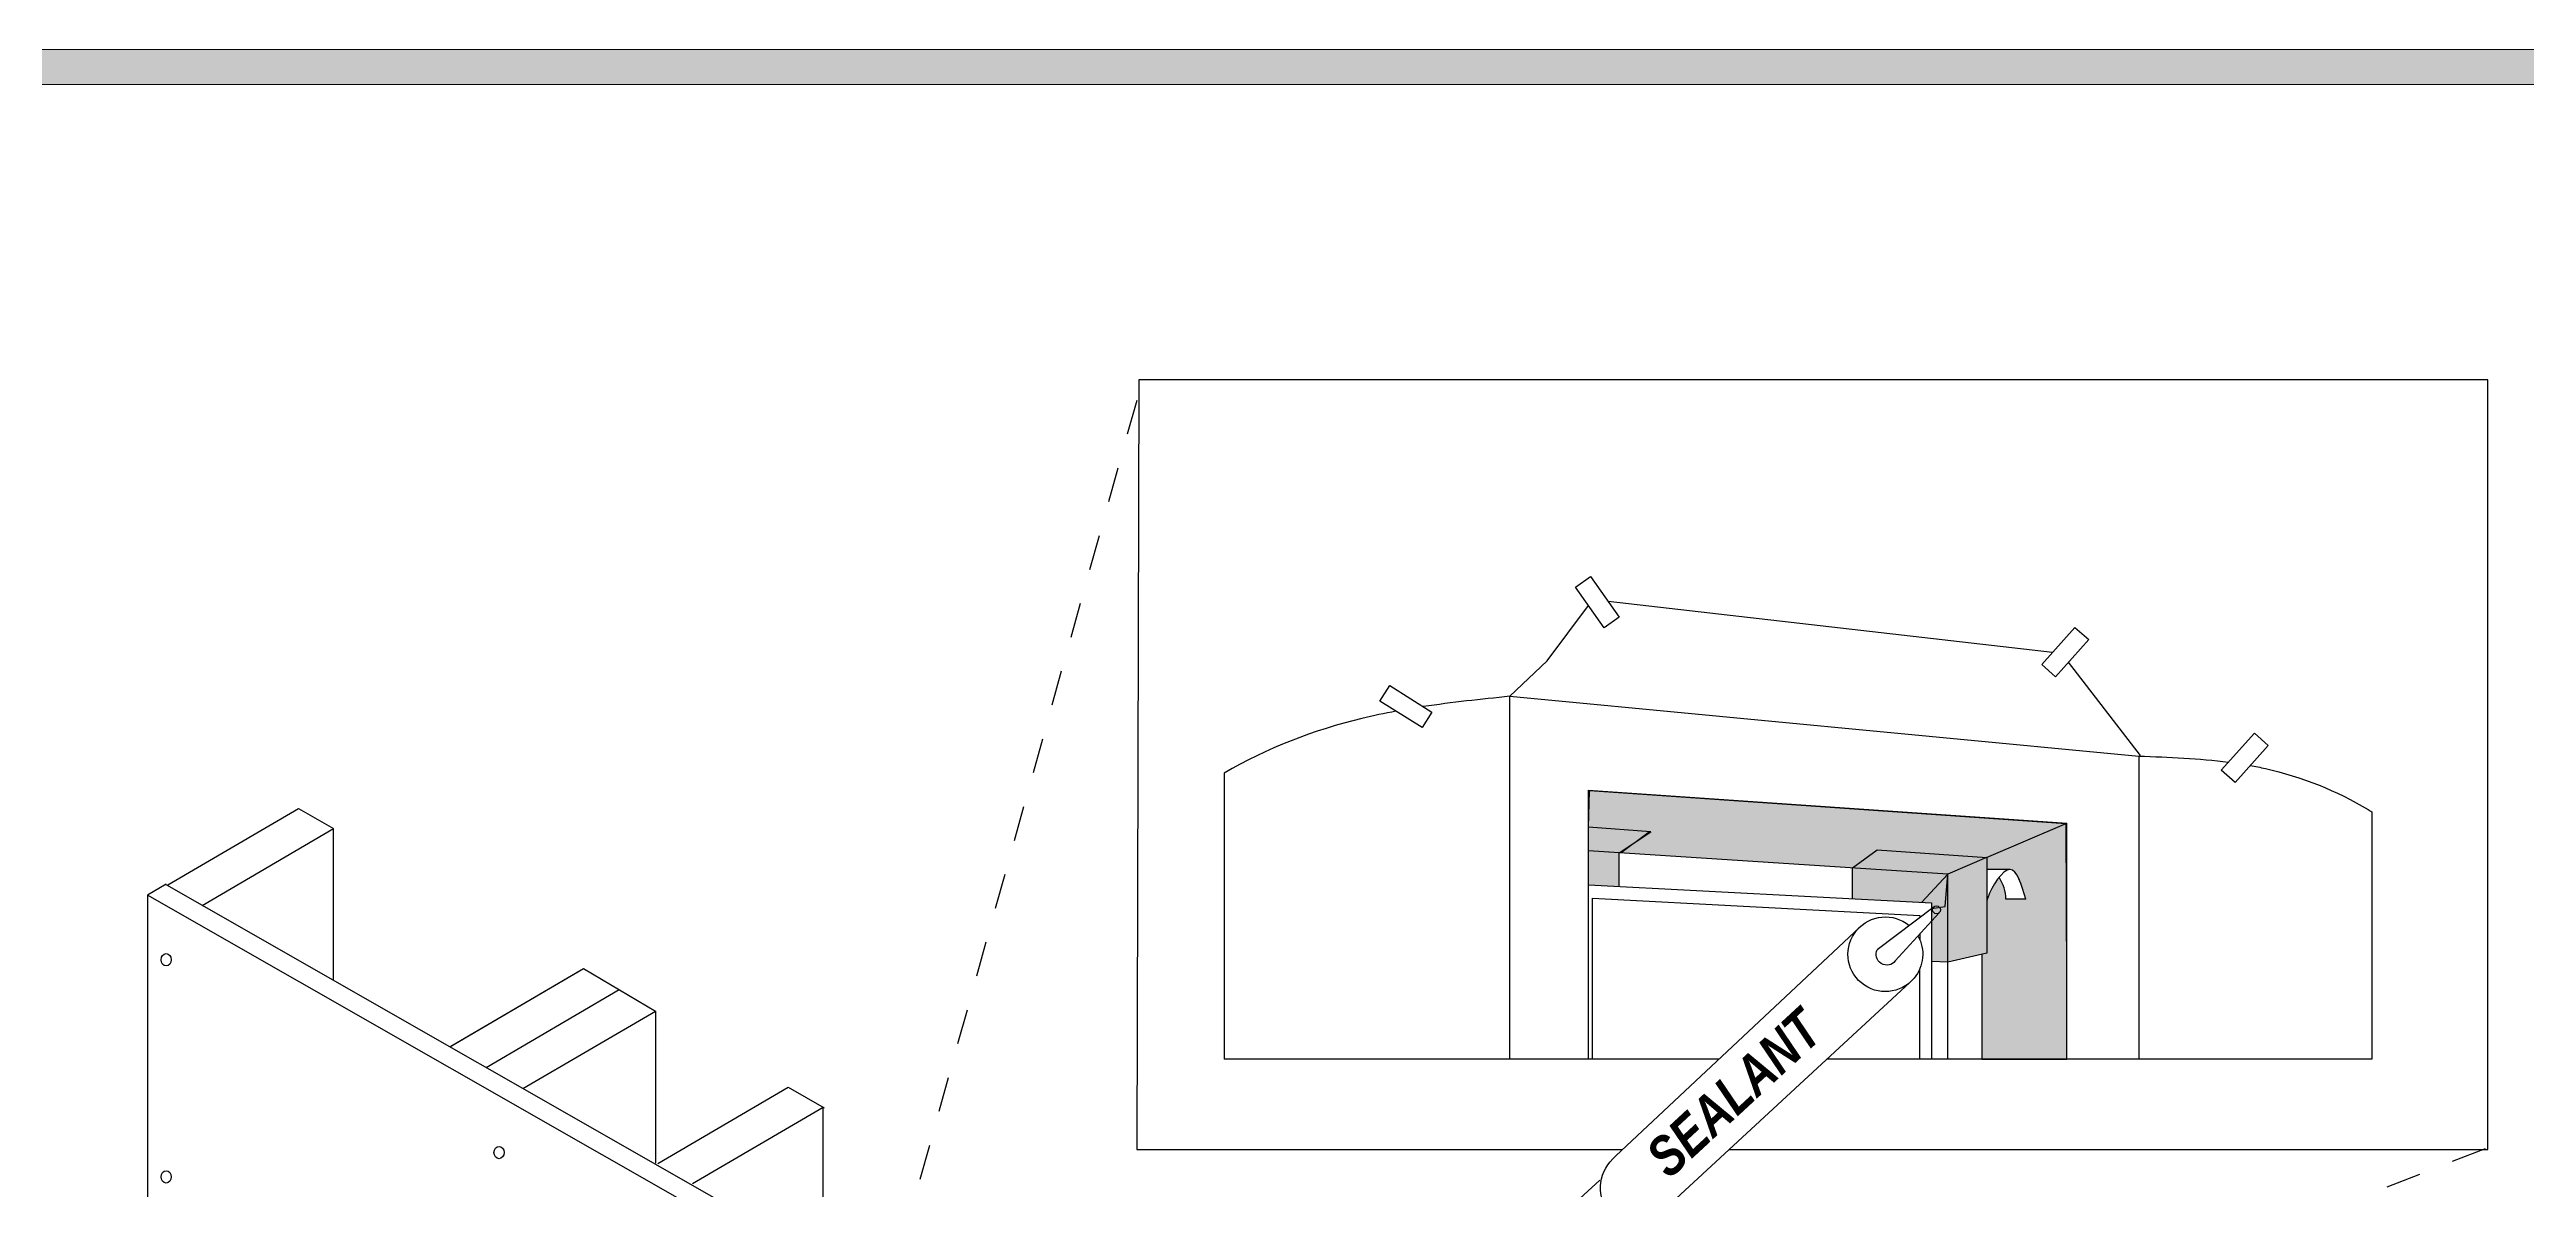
# Model space of a CAD drawing. Extents: x -1337 to 5791, y -3809 to 1769.
# Drawn here: x 1100 to 1734, y -1527 to -1236 of the extents above; entities that cross this region are included whole.
import ezdxf

# ---------------------------------------------------------------- set-up
doc = ezdxf.new("R2010")
doc.units = 0
doc.header["$MEASUREMENT"] = 0
doc.linetypes.add('AI-Linetype-45', pattern=[18, 9, -9])
doc.linetypes.add('AI-Linetype-46', pattern=[18, 9, -9])
for name, color, linetype, lineweight in [('.ATI-HATCH', 7, 'Continuous', 0), ('G-ANNO-TTLB', 7, 'Continuous', 0), ('TYVEK', 7, 'Continuous', 0), ('WALL SCRATCH', 7, 'Continuous', 0), ('X-REF - TRACED', 7, 'Continuous', 0)]:
    doc.layers.add(name, color=color, linetype=linetype, lineweight=lineweight)

msp = doc.modelspace()

# ---------------------------------------------------------------- hatches: boundary and pattern name
at = {"layer": '.ATI-HATCH', "true_color": 0x808285, "transparency": 33554615}
msp.add_hatch(color=252, dxfattribs=at).paths.add_polyline_path([(1493.7, -1425.4), (1615.67, -1433.79), (1595.36, -1442.46), (1567.39, -1440.49), (1561.01, -1445.11), (1501.87, -1441.26), (1509.06, -1435.83), (1493.49, -1434.68)])
at = {"layer": '.ATI-HATCH', "true_color": 0x808080, "transparency": 33554687}
h = msp.add_hatch(color=8, dxfattribs=at)
edge = h.paths.add_edge_path()
edge.add_spline(control_points=[(1501.33, -1441.26), (1501.33, -1441.26), (1509.46, -1435.86), (1509.46, -1435.86), (1509.46, -1435.86), (1493.49, -1434.68), (1493.49, -1434.68), (1493.49, -1434.68), (1493.49, -1440.76), (1493.49, -1440.76), (1493.49, -1440.76), (1501.33, -1441.26), (1501.33, -1441.26)], knot_values=[0, 0, 0, 0, 1, 1, 1, 2, 2, 2, 3, 3, 3, 4, 4, 4, 4], degree=3, periodic=0)
edge = h.paths.add_edge_path()
edge.add_spline(control_points=[(1585.47, -1446.69), (1585.47, -1446.69), (1595.36, -1442.46), (1595.36, -1442.46), (1595.36, -1442.46), (1567.39, -1440.49), (1567.39, -1440.49), (1567.39, -1440.49), (1561.01, -1445.11), (1561.01, -1445.11), (1561.01, -1445.11), (1585.47, -1446.69), (1585.47, -1446.69)], knot_values=[0, 0, 0, 0, 1, 1, 1, 2, 2, 2, 3, 3, 3, 4, 4, 4, 4], degree=3, periodic=0)
edge.add_line((1585.47, -1446.69), (1585.47, -1446.69))
edge = h.paths.add_edge_path()
edge.add_spline(control_points=[(1585.47, -1446.69), (1585.47, -1446.69), (1561.01, -1445.11), (1561.01, -1445.11), (1561.01, -1445.11), (1561.01, -1453.03), (1561.01, -1453.03), (1561.01, -1453.03), (1578.69, -1453.96), (1578.69, -1453.96), (1578.69, -1453.96), (1585.47, -1446.69), (1585.47, -1446.69)], knot_values=[0, 0, 0, 0, 1, 1, 1, 2, 2, 2, 3, 3, 3, 4, 4, 4, 4], degree=3, periodic=0)
edge.add_line((1585.47, -1446.69), (1585.47, -1446.69))
edge = h.paths.add_edge_path()
edge.add_spline(control_points=[(1584.74, -1455.03), (1584.74, -1455.03), (1585.47, -1446.69), (1585.47, -1446.69), (1585.47, -1446.69), (1578.69, -1453.96), (1578.69, -1453.96), (1578.69, -1453.96), (1581.27, -1454.09), (1581.27, -1454.09), (1581.27, -1454.09), (1581.27, -1455.47), (1581.27, -1455.47), (1581.27, -1455.47), (1584.74, -1455.03), (1584.74, -1455.03)], knot_values=[0, 0, 0, 0, 1, 1, 1, 2, 2, 2, 3, 3, 3, 4, 4, 4, 5, 5, 5, 5], degree=3, periodic=0)
edge.add_line((1584.74, -1455.03), (1584.74, -1455.03))
edge = h.paths.add_edge_path()
edge.add_spline(control_points=[(1585.47, -1446.69), (1585.47, -1446.69), (1584.74, -1455.03), (1584.74, -1455.03), (1584.74, -1455.03), (1581.27, -1455.47), (1581.27, -1455.47), (1581.27, -1455.47), (1581.27, -1469.08), (1581.27, -1469.08), (1581.27, -1469.08), (1585.43, -1469.24), (1585.43, -1469.24), (1585.43, -1469.24), (1585.47, -1469.23), (1585.47, -1469.23), (1585.47, -1469.23), (1585.47, -1446.69), (1585.47, -1446.69)], knot_values=[0, 0, 0, 0, 1, 1, 1, 2, 2, 2, 3, 3, 3, 4, 4, 4, 5, 5, 5, 6, 6, 6, 6], degree=3, periodic=0)
edge.add_line((1585.47, -1446.69), (1585.47, -1446.69))
edge = h.paths.add_edge_path()
edge.add_spline(control_points=[(1595.42, -1442.47), (1595.42, -1442.47), (1595.36, -1442.46), (1595.36, -1442.46), (1595.36, -1442.46), (1585.47, -1446.69), (1585.47, -1446.69), (1585.47, -1446.69), (1585.47, -1469.23), (1585.47, -1469.23), (1585.47, -1469.23), (1595.42, -1466.94), (1595.42, -1466.94), (1595.42, -1466.94), (1595.42, -1442.47), (1595.42, -1442.47)], knot_values=[0, 0, 0, 0, 1, 1, 1, 2, 2, 2, 3, 3, 3, 4, 4, 4, 5, 5, 5, 5], degree=3, periodic=0)
edge.add_line((1595.42, -1442.47), (1595.42, -1442.47))
at = {"layer": '.ATI-HATCH', "true_color": 0x808285, "transparency": 33554531}
h = msp.add_hatch(color=252, dxfattribs=at)
edge = h.paths.add_edge_path()
edge.add_spline(control_points=[(1615.67, -1433.79), (1615.67, -1433.79), (1615.92, -1494.05), (1615.92, -1494.05), (1615.92, -1494.05), (1594.15, -1494.05), (1594.15, -1494.05), (1594.15, -1494.05), (1594.15, -1467.23), (1594.15, -1467.23), (1594.15, -1467.23), (1595.42, -1466.94), (1595.42, -1466.94), (1595.42, -1466.94), (1595.42, -1453.26), (1595.42, -1453.26), (1596.17, -1451.45), (1597.54, -1448.79), (1598.55, -1447.52), (1599.66, -1449.18), (1600.28, -1451.13), (1600.32, -1453.13), (1600.32, -1453.13), (1605.41, -1453.13), (1605.41, -1453.13), (1604.3, -1449.37), (1603.19, -1445.61), (1601.4, -1445.52), (1601.4, -1445.52), (1595.42, -1445.52), (1595.42, -1445.52), (1595.42, -1445.52), (1595.42, -1442.45), (1595.42, -1442.45), (1595.42, -1442.45), (1615.67, -1433.79), (1615.67, -1433.79)], knot_values=[0, 0, 0, 0, 1, 1, 1, 2, 2, 2, 3, 3, 3, 4, 4, 4, 5, 5, 5, 6, 6, 6, 7, 7, 7, 8, 8, 8, 9, 9, 9, 10, 10, 10, 11, 11, 11, 12, 12, 12, 12], degree=3, periodic=0)
at = {"layer": '.ATI-HATCH', "true_color": 0x808080, "transparency": 33554483}
msp.add_hatch(color=8, dxfattribs=at).paths.add_polyline_path([(1501.33, -1441.26), (1493.49, -1440.76), (1493.49, -1449.48), (1501.33, -1449.89)])
at = {"layer": 'G-ANNO-TTLB', "true_color": 0xff00ff, "transparency": 33554687}
h = msp.add_hatch(color=6, dxfattribs=at)
edge = h.paths.add_edge_path()
edge.add_spline(control_points=[(1773.02, -3692.6), (1773.02, -3692.6), (-1156.5, -3692.6), (-1156.5, -3692.6), (-1156.5, -3692.6), (-1156.5, -1235.6), (-1156.5, -1235.6), (-1156.5, -1235.6), (1773.02, -1235.6), (1773.02, -1235.6), (1773.02, -1235.6), (1773.02, -3692.6), (1773.02, -3692.6)], knot_values=[0, 0, 0, 0, 1, 1, 1, 2, 2, 2, 3, 3, 3, 4, 4, 4, 4], degree=3, periodic=0)
edge = h.paths.add_edge_path()
edge.add_spline(control_points=[(-1147.5, -1244.6), (-1147.5, -1244.6), (-1147.5, -3683.6), (-1147.5, -3683.6), (-1147.5, -3683.6), (1764.02, -3683.6), (1764.02, -3683.6), (1764.02, -3683.6), (1764.02, -1244.6), (1764.02, -1244.6), (1764.02, -1244.6), (-1147.5, -1244.6), (-1147.5, -1244.6)], knot_values=[0, 0, 0, 0, 1, 1, 1, 2, 2, 2, 3, 3, 3, 4, 4, 4, 4], degree=3, periodic=0)
edge.add_line((-1147.5, -1244.6), (-1147.5, -1244.6))

# ---------------------------------------------------------------- linework, layer by layer
at = {"layer": '.ATI-HATCH'}
for points in [[(1493.7, -1425.4), (1615.67, -1433.79), (1595.36, -1442.46), (1567.39, -1440.49), (1561.01, -1445.11), (1501.87, -1441.26), (1509.06, -1435.83), (1493.49, -1434.68)], [(1501.33, -1441.26), (1493.49, -1440.76), (1493.49, -1449.48), (1501.33, -1449.89)]]:
    msp.add_lwpolyline(points, close=True, dxfattribs=at)
for points, knots in [([(1501.33, -1441.26), (1501.33, -1441.26), (1509.46, -1435.86), (1509.46, -1435.86), (1509.46, -1435.86), (1493.49, -1434.68), (1493.49, -1434.68), (1493.49, -1434.68), (1493.49, -1440.76), (1493.49, -1440.76), (1493.49, -1440.76), (1501.33, -1441.26), (1501.33, -1441.26)], [0, 0, 0, 0, 1, 1, 1, 2, 2, 2, 3, 3, 3, 4, 4, 4, 4]), ([(1615.67, -1433.79), (1615.67, -1433.79), (1615.92, -1494.05), (1615.92, -1494.05), (1615.92, -1494.05), (1594.15, -1494.05), (1594.15, -1494.05), (1594.15, -1494.05), (1594.15, -1467.23), (1594.15, -1467.23), (1594.15, -1467.23), (1595.42, -1466.94), (1595.42, -1466.94), (1595.42, -1466.94), (1595.42, -1453.26), (1595.42, -1453.26), (1596.17, -1451.45), (1597.54, -1448.79), (1598.55, -1447.52), (1599.66, -1449.18), (1600.28, -1451.13), (1600.32, -1453.13), (1600.32, -1453.13), (1605.41, -1453.13), (1605.41, -1453.13), (1604.3, -1449.37), (1603.19, -1445.61), (1601.4, -1445.52), (1601.4, -1445.52), (1595.42, -1445.52), (1595.42, -1445.52), (1595.42, -1445.52), (1595.42, -1442.45), (1595.42, -1442.45), (1595.42, -1442.45), (1615.67, -1433.79), (1615.67, -1433.79)], [0, 0, 0, 0, 1, 1, 1, 2, 2, 2, 3, 3, 3, 4, 4, 4, 5, 5, 5, 6, 6, 6, 7, 7, 7, 8, 8, 8, 9, 9, 9, 10, 10, 10, 11, 11, 11, 12, 12, 12, 12]), ([(1585.47, -1446.69), (1585.47, -1446.69), (1595.36, -1442.46), (1595.36, -1442.46), (1595.36, -1442.46), (1567.39, -1440.49), (1567.39, -1440.49), (1567.39, -1440.49), (1561.01, -1445.11), (1561.01, -1445.11), (1561.01, -1445.11), (1585.47, -1446.69), (1585.47, -1446.69)], [0, 0, 0, 0, 1, 1, 1, 2, 2, 2, 3, 3, 3, 4, 4, 4, 4]), ([(1585.47, -1446.69), (1585.47, -1446.69), (1561.01, -1445.11), (1561.01, -1445.11), (1561.01, -1445.11), (1561.01, -1453.03), (1561.01, -1453.03), (1561.01, -1453.03), (1578.69, -1453.96), (1578.69, -1453.96), (1578.69, -1453.96), (1585.47, -1446.69), (1585.47, -1446.69)], [0, 0, 0, 0, 1, 1, 1, 2, 2, 2, 3, 3, 3, 4, 4, 4, 4]), ([(1595.42, -1442.47), (1595.42, -1442.47), (1595.36, -1442.46), (1595.36, -1442.46), (1595.36, -1442.46), (1585.47, -1446.69), (1585.47, -1446.69), (1585.47, -1446.69), (1585.47, -1469.23), (1585.47, -1469.23), (1585.47, -1469.23), (1595.42, -1466.94), (1595.42, -1466.94), (1595.42, -1466.94), (1595.42, -1442.47), (1595.42, -1442.47)], [0, 0, 0, 0, 1, 1, 1, 2, 2, 2, 3, 3, 3, 4, 4, 4, 5, 5, 5, 5]), ([(1584.74, -1455.03), (1584.74, -1455.03), (1585.47, -1446.69), (1585.47, -1446.69), (1585.47, -1446.69), (1578.69, -1453.96), (1578.69, -1453.96), (1578.69, -1453.96), (1581.27, -1454.09), (1581.27, -1454.09), (1581.27, -1454.09), (1581.27, -1455.47), (1581.27, -1455.47), (1581.27, -1455.47), (1584.74, -1455.03), (1584.74, -1455.03)], [0, 0, 0, 0, 1, 1, 1, 2, 2, 2, 3, 3, 3, 4, 4, 4, 5, 5, 5, 5]), ([(1585.47, -1446.69), (1585.47, -1446.69), (1584.74, -1455.03), (1584.74, -1455.03), (1584.74, -1455.03), (1581.27, -1455.47), (1581.27, -1455.47), (1581.27, -1455.47), (1581.27, -1469.08), (1581.27, -1469.08), (1581.27, -1469.08), (1585.43, -1469.24), (1585.43, -1469.24), (1585.43, -1469.24), (1585.47, -1469.23), (1585.47, -1469.23), (1585.47, -1469.23), (1585.47, -1446.69), (1585.47, -1446.69)], [0, 0, 0, 0, 1, 1, 1, 2, 2, 2, 3, 3, 3, 4, 4, 4, 5, 5, 5, 6, 6, 6, 6])]:
    msp.add_open_spline(points, degree=3, knots=knots, dxfattribs=at)
at = {"layer": 'G-ANNO-TTLB'}
for points in [[(1773.02, -3692.6), (1773.02, -3692.6), (-1156.5, -3692.6), (-1156.5, -3692.6), (-1156.5, -3692.6), (-1156.5, -1235.6), (-1156.5, -1235.6), (-1156.5, -1235.6), (1773.02, -1235.6), (1773.02, -1235.6), (1773.02, -1235.6), (1773.02, -3692.6), (1773.02, -3692.6)], [(-1147.5, -1244.6), (-1147.5, -1244.6), (-1147.5, -3683.6), (-1147.5, -3683.6), (-1147.5, -3683.6), (1764.02, -3683.6), (1764.02, -3683.6), (1764.02, -3683.6), (1764.02, -1244.6), (1764.02, -1244.6), (1764.02, -1244.6), (-1147.5, -1244.6), (-1147.5, -1244.6)]]:
    msp.add_open_spline(points, degree=3, knots=[0, 0, 0, 0, 1, 1, 1, 2, 2, 2, 3, 3, 3, 4, 4, 4, 4], dxfattribs=at)
at = {"layer": 'TYVEK', "color": 18, "linetype": 'AI-Linetype-46', "lineweight": 25, "true_color": 0x000000}
msp.add_line((1377.86, -1325.42), (1286.49, -1653.86), dxfattribs=at)
at = {"layer": 'TYVEK', "color": 1, "lineweight": 25, "true_color": 0xff0000}
for p, q in [((1612.23, -1389.97), (1498.48, -1376.87)), ((1634.78, -1416.31), (1616.36, -1392.42)), ((1400.23, -1420.84), (1400.23, -1494.05)), ((1693.94, -1430.77), (1693.94, -1494.05)), ((1526.89, -1494.05), (1400.23, -1494.05)), ((1693.94, -1494.05), (1554.52, -1494.05))]:
    msp.add_line(p, q, dxfattribs=at)
at = {"layer": 'TYVEK', "color": 2, "lineweight": 25, "true_color": 0xffff00}
msp.add_line((1595.36, -1442.46), (1615.92, -1433.68), dxfattribs=at)
at = {"layer": 'TYVEK', "color": 4, "lineweight": 25, "true_color": 0x00ffff}
for p, q in [((1561.01, -1445.11), (1567.39, -1440.49)), ((1561.01, -1453.03), (1561.01, -1445.11)), ((1567.39, -1440.49), (1595.42, -1442.47)), ((1595.36, -1442.46), (1585.47, -1446.69)), ((1595.42, -1442.47), (1595.42, -1466.94)), ((1585.47, -1446.69), (1578.69, -1453.96)), ((1584.74, -1455.03), (1585.47, -1446.69)), ((1601.4, -1445.52), (1595.42, -1445.52)), ((1581.27, -1455.47), (1584.74, -1455.03)), ((1605.41, -1453.13), (1600.32, -1453.13)), ((1585.43, -1469.24), (1581.27, -1469.08)), ((1595.42, -1466.94), (1585.43, -1469.24)), ((1594.15, -1467.24), (1594.15, -1494.05))]:
    msp.add_line(p, q, dxfattribs=at)
at = {"layer": 'TYVEK', "color": 3, "lineweight": 25, "true_color": 0x00ff00}
for p, q in [((1578.23, -1462.06), (1578.23, -1463.42)), ((1578.22, -1471.03), (1578.21, -1494.05))]:
    msp.add_line(p, q, dxfattribs=at)
at = {"layer": 'TYVEK', "color": 18, "linetype": 'AI-Linetype-45', "lineweight": 25, "true_color": 0x000000}
msp.add_line((1722.92, -1517), (1311.09, -1678.44), dxfattribs=at)
at = {"layer": 'TYVEK', "color": 18, "lineweight": 25, "true_color": 0x000000}
msp.add_lwpolyline([(1529.46, -1517.23), (1723.59, -1517.23), (1723.59, -1320.19), (1378.37, -1320.19), (1377.86, -1517.23), (1502.2, -1517.23)], dxfattribs=at)
at = {"layer": 'TYVEK', "color": 2, "lineweight": 25, "true_color": 0xffff00}
for points in [[(1493.98, -1370.52), (1501.33, -1380.91), (1497.48, -1383.63), (1490.13, -1373.24)], [(1621.49, -1386.67), (1613.01, -1396.17), (1609.5, -1393.03), (1617.97, -1383.53)], [(1442.63, -1398.43), (1453.4, -1405.21), (1450.88, -1409.2), (1440.12, -1402.41)], [(1667.41, -1413.77), (1658.93, -1423.27), (1655.41, -1420.13), (1663.89, -1410.63)]]:
    msp.add_lwpolyline(points, close=True, dxfattribs=at)
at = {"layer": 'TYVEK', "color": 1, "lineweight": 25, "true_color": 0xff0000}
for points in [[(1473.37, -1401.18), (1482.9, -1392.08), (1493.47, -1377.96)], [(1473.33, -1494.05), (1473.33, -1401.18), (1634.31, -1416.49), (1634.31, -1494.05)]]:
    msp.add_lwpolyline(points, dxfattribs=at)
at = {"layer": 'TYVEK', "color": 2, "lineweight": 25, "true_color": 0xffff00}
for points in [[(1493.49, -1494.05), (1493.49, -1425.19), (1615.92, -1433.68)], [(1594.15, -1494.05), (1615.92, -1494.05), (1615.92, -1433.68)]]:
    msp.add_lwpolyline(points, dxfattribs=at)
at = {"layer": 'TYVEK', "color": 4, "lineweight": 25, "true_color": 0x00ffff}
for points in [[(1501.33, -1449.89), (1501.33, -1441.26), (1509.46, -1435.86), (1493.49, -1434.68)], [(1585.47, -1494.05), (1585.47, -1446.69), (1493.49, -1440.76)]]:
    msp.add_lwpolyline(points, dxfattribs=at)
at = {"layer": 'TYVEK', "color": 3, "lineweight": 25, "true_color": 0x00ff00}
for points in [[(1493.49, -1449.48), (1581.27, -1454.09), (1581.27, -1494.05)], [(1494.48, -1494.06), (1494.48, -1452.85), (1578.23, -1457.26), (1578.23, -1457.85)]]:
    msp.add_lwpolyline(points, dxfattribs=at)
at = {"layer": 'TYVEK', "color": 1, "lineweight": 25, "true_color": 0xff0000}
for points in [[(1444.21, -1405), (1441.3, -1405.54), (1438.4, -1406.14), (1435.51, -1406.84), (1423.19, -1409.83), (1411.16, -1414.47), (1400.23, -1420.84), (1400.23, -1420.84), (1400.23, -1420.84), (1400.23, -1420.84)], [(1662.84, -1418.89), (1664.13, -1419.12), (1665.41, -1419.38), (1666.69, -1419.67), (1675.92, -1421.74), (1684.92, -1425.31), (1693.01, -1430.2), (1693.32, -1430.39), (1693.63, -1430.58), (1693.94, -1430.77)]]:
    msp.add_open_spline(points, degree=3, knots=[0, 0, 0, 0, 1, 1, 1, 2, 2, 2, 3, 3, 3, 3], dxfattribs=at)
for points in [[(1473.37, -1401.18), (1465.96, -1401.95), (1458.56, -1402.73), (1451.21, -1403.83)], [(1634.31, -1416.49), (1642, -1416.77), (1649.69, -1417.06), (1657.28, -1418.03)]]:
    msp.add_open_spline(points, degree=3, dxfattribs=at)
at = {"layer": 'TYVEK', "color": 4, "lineweight": 25, "true_color": 0x00ffff}
msp.add_open_spline([(1605.41, -1453.13), (1604.29, -1449.34), (1603.17, -1445.55), (1601.36, -1445.52), (1599.42, -1445.49), (1596.69, -1449.78), (1595.67, -1452.79), (1595.58, -1453.05), (1595.5, -1453.31), (1595.42, -1453.57)], degree=3, knots=[0, 0, 0, 0, 1, 1, 1, 2, 2, 2, 3, 3, 3, 3], dxfattribs=at)
msp.add_open_spline([(1600.32, -1453.13), (1600.28, -1451.13), (1599.66, -1449.18), (1598.55, -1447.52)], degree=3, dxfattribs=at)
at = {"layer": 'WALL SCRATCH', "color": 33, "lineweight": 25, "true_color": 0xcc9966}
for p, q in [((1129.92, -1449.42), (1163.33, -1429.86)), ((1129.92, -1449.42), (1163.33, -1429.86)), ((1163.33, -1429.86), (1172.3, -1435.04)), ((1138.66, -1454.73), (1172.3, -1435.04)), ((1172.28, -1473.9), (1172.28, -1435.16)), ((1202.07, -1490.91), (1236.26, -1470.9)), ((1202.32, -1490.77), (1235.73, -1471.2)), ((1211.36, -1496.22), (1245.41, -1476.28)), ((1236.26, -1470.9), (1254.71, -1481.75)), ((1220.8, -1501.61), (1254.71, -1481.75)), ((1254.71, -1481.76), (1254.71, -1520.68)), ((1255.27, -1520.79), (1288.68, -1501.22)), ((1288.68, -1501.22), (1297.89, -1506.5)), ((1264.22, -1525.92), (1297.63, -1506.36)), ((1297.65, -1545.09), (1297.63, -1506.36))]:
    msp.add_line(p, q, dxfattribs=at)
at = {"layer": 'WALL SCRATCH', "color": 2, "lineweight": 25, "true_color": 0xffff00}
for p, q in [((1129.52, -1449.31), (1124.72, -1452.1)), ((1129.67, -1449.57), (1129.41, -1449.42)), ((1398.46, -1603.05), (1129.67, -1449.57)), ((1124.72, -1452.1), (1124.72, -1573.09)), ((1393.51, -1605.58), (1124.72, -1452.1))]:
    msp.add_line(p, q, dxfattribs=at)
at = {"layer": 'WALL SCRATCH', "color": 252, "lineweight": 25, "true_color": 0x848484}
for centre in [(1129.48, -1468.62), (1214.67, -1517.98), (1129.48, -1524.21)]:
    msp.add_ellipse(centre, major_axis=(0, 1.59), ratio=0.812499, dxfattribs=at)
at = {"layer": 'X-REF - TRACED', "color": 1, "lineweight": 25, "true_color": 0xff0000}
for p, q in [((1581.9, -1455.06), (1567.38, -1466.09)), ((1583.24, -1456.57), (1571.96, -1468.92)), ((1500.49, -1518.83), (1562.91, -1460.25)), ((1512.47, -1532.94), (1575.68, -1474.48)), ((1496.4, -1525.04), (1486.14, -1534.43))]:
    msp.add_line(p, q, dxfattribs=at)
msp.add_circle((1582.53, -1455.85), 1.01, dxfattribs=at)
for points, knots in [([(1577.79, -1462.54), (1579.73, -1465.99), (1579.34, -1470.29), (1576.8, -1473.34), (1573.42, -1477.4), (1567.39, -1477.95), (1563.33, -1474.57), (1559.27, -1471.19), (1558.72, -1465.16), (1562.1, -1461.1), (1565.48, -1457.04), (1571.51, -1456.49), (1575.57, -1459.87)], [0, 0, 0, 0, 1, 1, 1, 2, 2, 2, 3, 3, 3, 4, 4, 4, 4]), ([(1571.96, -1468.92), (1571.25, -1470.06), (1569.66, -1470.35), (1568.39, -1469.57), (1567.13, -1468.79), (1566.68, -1467.23), (1567.38, -1466.09)], [0, 0, 0, 0, 1, 1, 1, 2, 2, 2, 2]), ([(1512.47, -1532.94), (1508.09, -1536.66), (1501.86, -1536.52), (1498.55, -1532.62), (1495.24, -1528.73), (1496.11, -1522.55), (1500.49, -1518.83)], [0, 0, 0, 0, 1, 1, 1, 2, 2, 2, 2])]:
    msp.add_open_spline(points, degree=3, knots=knots, dxfattribs=at)

# ---------------------------------------------------------------- texts
at = {"layer": 'TYVEK', "insert": (1514.26, -1525.02), "char_height": 0.2, "attachment_point": 7, "rotation": 42.80237}
msp.add_mtext('\\C252;\\c8684676;\\FArial Narrow Bold Italic|b1|i1|c1;\\H10.101645;\\W0.994518;SEALANT', dxfattribs=at)

doc.saveas('drawing.dxf')
